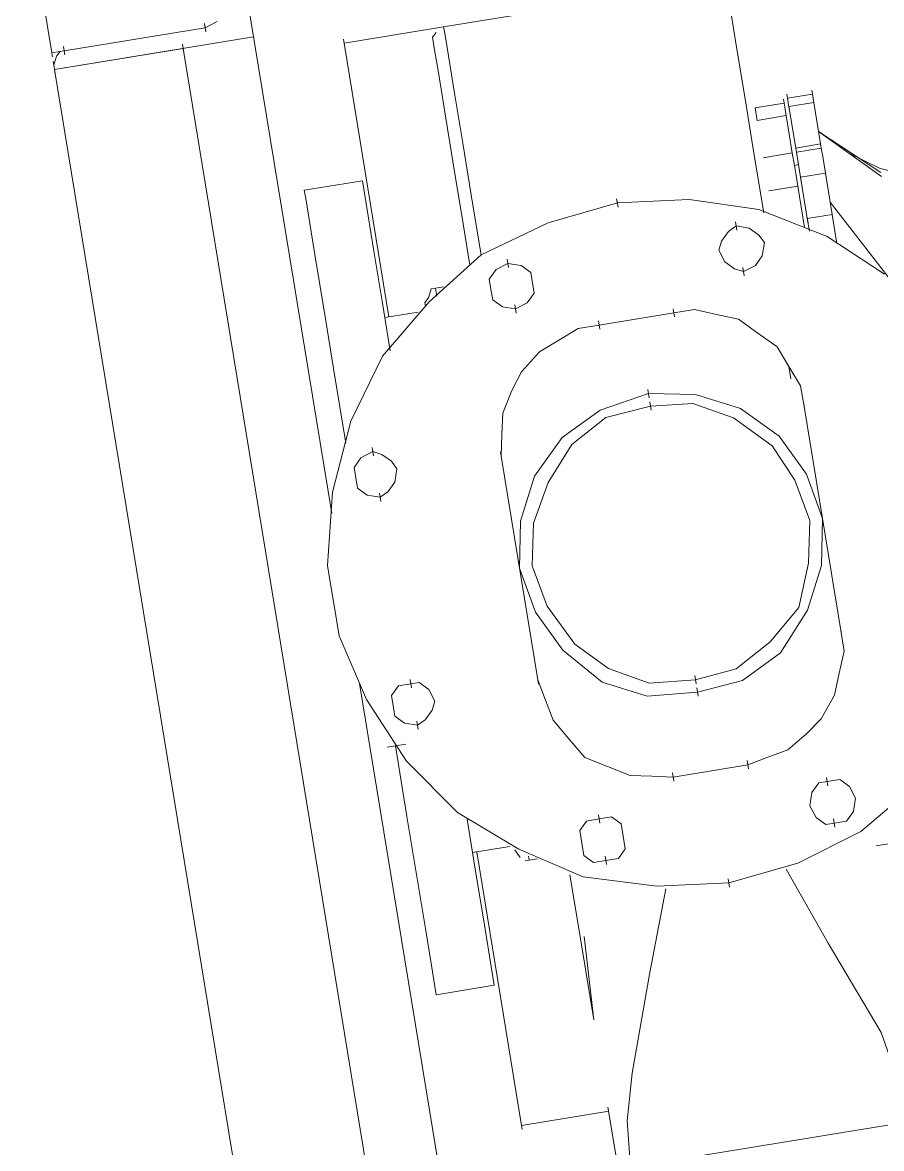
# Model space of a CAD drawing. Header units: metres. Extents: x 2 to 659295185, y -28 to 1124222152.
# Drawn here: x 655610.757 to 655611.185, y 1126534.297 to 1126534.859 of the extents above; entities that cross this region are included whole.
import ezdxf

# ---------------------------------------------------------------- set-up
doc = ezdxf.new("R2010")
doc.units = ezdxf.units.M
doc.header["$MEASUREMENT"] = 0
doc.layers.add('CCSM_C1_CUERPO CK$0$A-EQUIPOS', color=9, linetype='CONTINUOUS')

msp = doc.modelspace()

# ---------------------------------------------------------------- linework, layer by layer
at = {"layer": 'CCSM_C1_CUERPO CK$0$A-EQUIPOS', "lineweight": 5}
for p, q in [((655610.75671, 1126534.93288), (655610.7713, 1126534.84385)), ((655610.7713, 1126534.84385), (655610.75671, 1126534.93288)), ((655610.86662, 1126534.88498), (655610.91108, 1126534.61373)), ((655610.86662, 1126534.88498), (655610.91108, 1126534.61373)), ((655610.96692, 1126534.85677), (655611.10773, 1126534.87985)), ((655611.11316, 1126534.84672), (655611.1101, 1126534.86536)), ((655610.84791, 1126534.8564), (655610.77751, 1126534.84486)), ((655610.84791, 1126534.8564), (655610.77751, 1126534.84486)), ((655610.84757, 1126534.85847), (655610.84825, 1126534.85433)), ((655610.84757, 1126534.85847), (655610.84791, 1126534.8564)), ((655610.85379, 1126534.85949), (655610.84791, 1126534.8564)), ((655610.85379, 1126534.85949), (655610.84791, 1126534.8564)), ((655610.91723, 1126534.84863), (655610.96485, 1126534.85643)), ((655610.91723, 1126534.84863), (655610.96485, 1126534.85643)), ((655610.96312, 1126534.85402), (655610.96139, 1126534.85161)), ((655610.96692, 1126534.85677), (655610.96485, 1126534.85643)), ((655610.9676, 1126534.85263), (655610.96692, 1126534.85677)), ((655610.77266, 1126534.83556), (655610.87205, 1126534.85185)), ((655610.77266, 1126534.83556), (655610.87205, 1126534.85185)), ((655610.91689, 1126534.8507), (655610.91757, 1126534.84656)), ((655610.93963, 1126534.71197), (655610.91723, 1126534.84863)), ((655610.93963, 1126534.71197), (655610.91723, 1126534.84863)), ((655610.96139, 1126534.85161), (655610.96241, 1126534.8454)), ((655610.96139, 1126534.85161), (655610.96241, 1126534.8454)), ((655610.9693, 1126534.84228), (655610.9676, 1126534.85263)), ((655610.77096, 1126534.84592), (655610.77164, 1126534.84178)), ((655610.7713, 1126534.84385), (655610.77544, 1126534.84452)), ((655610.77544, 1126534.84452), (655610.7713, 1126534.84385)), ((655610.7713, 1126534.84385), (655610.77164, 1126534.84178)), ((655610.77266, 1126534.83556), (655610.83685, 1126534.84608)), ((655610.83685, 1126534.84608), (655610.77266, 1126534.83556)), ((655610.77544, 1126534.84452), (655610.77371, 1126534.84211)), ((655610.77371, 1126534.84211), (655610.77544, 1126534.84452)), ((655610.77544, 1126534.84452), (655610.77371, 1126534.84211)), ((655610.77371, 1126534.84211), (655610.77544, 1126534.84452)), ((655610.77544, 1126534.84452), (655610.77371, 1126534.84211)), ((655610.77371, 1126534.84211), (655610.77544, 1126534.84452)), ((655610.77751, 1126534.84486), (655610.77544, 1126534.84452)), ((655610.77544, 1126534.84452), (655610.77751, 1126534.84486)), ((655610.77717, 1126534.84693), (655610.77785, 1126534.84279)), ((655610.83651, 1126534.84816), (655610.83719, 1126534.84401)), ((655610.83685, 1126534.84608), (655610.92849, 1126534.28701)), ((655610.83685, 1126534.84608), (655610.92849, 1126534.28701)), ((655610.96241, 1126534.8454), (655610.96411, 1126534.83505)), ((655610.96241, 1126534.8454), (655610.96411, 1126534.83505)), ((655611.11723, 1126534.82188), (655611.11316, 1126534.84672)), ((655610.77232, 1126534.83763), (655610.77198, 1126534.8397)), ((655610.77198, 1126534.8397), (655610.77266, 1126534.83556)), ((655610.77371, 1126534.84211), (655610.77232, 1126534.83763)), ((655610.77232, 1126534.83763), (655610.77371, 1126534.84211)), ((655610.77371, 1126534.84211), (655610.77232, 1126534.83763)), ((655610.77232, 1126534.83763), (655610.77371, 1126534.84211)), ((655610.77371, 1126534.84211), (655610.77232, 1126534.83763)), ((655610.77232, 1126534.83763), (655610.77371, 1126534.84211)), ((655610.77232, 1126534.83763), (655610.77266, 1126534.83556)), ((655610.77232, 1126534.83763), (655610.77266, 1126534.83556)), ((655610.77232, 1126534.83763), (655610.773, 1126534.83349)), ((655610.77232, 1126534.83763), (655610.773, 1126534.83349)), ((655610.97235, 1126534.82364), (655610.9693, 1126534.84228)), ((655610.77266, 1126534.83556), (655610.8643, 1126534.27649)), ((655610.8643, 1126534.27649), (655610.77266, 1126534.83556)), ((655610.96411, 1126534.83505), (655610.96716, 1126534.81641)), ((655610.96411, 1126534.83505), (655610.96716, 1126534.81641)), ((655610.97643, 1126534.7988), (655610.97235, 1126534.82364)), ((655611.12232, 1126534.79082), (655611.11723, 1126534.82188)), ((655611.13655, 1126534.82079), (655611.13688, 1126534.81872)), ((655611.13655, 1126534.82079), (655611.13688, 1126534.81872)), ((655611.13828, 1126534.8232), (655611.13862, 1126534.82113)), ((655611.13862, 1126534.82113), (655611.13828, 1126534.8232)), ((655611.13828, 1126534.8232), (655611.13862, 1126534.82113)), ((655611.13862, 1126534.82113), (655611.13828, 1126534.8232)), ((655611.13862, 1126534.82113), (655611.15104, 1126534.82316)), ((655611.13862, 1126534.82113), (655611.13896, 1126534.81906)), ((655611.13896, 1126534.81906), (655611.13862, 1126534.82113)), ((655611.1507, 1126534.82524), (655611.15104, 1126534.82316)), ((655611.1507, 1126534.82524), (655611.15104, 1126534.82316)), ((655611.1507, 1126534.82524), (655611.15104, 1126534.82316)), ((655611.1507, 1126534.82524), (655611.15104, 1126534.82316)), ((655611.15138, 1126534.82109), (655611.15104, 1126534.82316)), ((655611.15104, 1126534.82316), (655611.15138, 1126534.82109)), ((655611.15172, 1126534.81902), (655611.15138, 1126534.82109)), ((655611.15138, 1126534.82109), (655611.15172, 1126534.81902)), ((655611.15138, 1126534.82109), (655611.15206, 1126534.81695)), ((655610.96716, 1126534.81641), (655610.97157, 1126534.7895)), ((655610.96716, 1126534.81641), (655610.97157, 1126534.7895)), ((655611.13688, 1126534.81872), (655611.12239, 1126534.81634)), ((655611.12239, 1126534.81634), (655611.12273, 1126534.81427)), ((655611.12273, 1126534.81427), (655611.12239, 1126534.81634)), ((655611.13722, 1126534.81665), (655611.13688, 1126534.81872)), ((655611.13722, 1126534.81665), (655611.13688, 1126534.81872)), ((655611.13722, 1126534.81665), (655611.13756, 1126534.81458)), ((655611.13756, 1126534.81458), (655611.13722, 1126534.81665)), ((655611.13896, 1126534.81906), (655611.13929, 1126534.81699)), ((655611.13896, 1126534.81906), (655611.13929, 1126534.81699)), ((655611.13896, 1126534.81906), (655611.13963, 1126534.81492)), ((655611.13929, 1126534.81699), (655611.15172, 1126534.81902)), ((655611.13929, 1126534.81699), (655611.14269, 1126534.79628)), ((655611.14269, 1126534.79628), (655611.13929, 1126534.81699)), ((655611.15172, 1126534.81902), (655611.15511, 1126534.79832)), ((655611.15172, 1126534.81902), (655611.15511, 1126534.79832)), ((655611.12273, 1126534.81427), (655611.12307, 1126534.8122)), ((655611.12307, 1126534.8122), (655611.12273, 1126534.81427)), ((655611.12307, 1126534.8122), (655611.12341, 1126534.81013)), ((655611.12341, 1126534.81013), (655611.12307, 1126534.8122)), ((655611.1379, 1126534.81251), (655611.12341, 1126534.81013)), ((655611.13756, 1126534.81458), (655611.1379, 1126534.81251)), ((655611.1379, 1126534.81251), (655611.13756, 1126534.81458)), ((655611.13756, 1126534.81458), (655611.13824, 1126534.81044)), ((655611.14096, 1126534.79387), (655611.1379, 1126534.81251)), ((655611.14096, 1126534.79387), (655611.1379, 1126534.81251)), ((655611.18542, 1126534.78202), (655611.15409, 1126534.80453)), ((655611.18509, 1126534.78409), (655611.15409, 1126534.80453)), ((655611.15409, 1126534.80453), (655611.18509, 1126534.78409)), ((655610.98152, 1126534.76774), (655610.97643, 1126534.7988)), ((655611.14235, 1126534.79835), (655611.14269, 1126534.79628)), ((655611.15511, 1126534.79832), (655611.14269, 1126534.79628)), ((655611.15477, 1126534.80039), (655611.15511, 1126534.79832)), ((655611.15545, 1126534.79625), (655611.15511, 1126534.79832)), ((655611.15511, 1126534.79832), (655611.15545, 1126534.79625)), ((655611.14096, 1126534.79387), (655611.12646, 1126534.79149)), ((655611.14062, 1126534.79594), (655611.1413, 1126534.7918)), ((655611.14198, 1126534.78766), (655611.14096, 1126534.79387)), ((655611.14198, 1126534.78766), (655611.14096, 1126534.79387)), ((655611.14269, 1126534.79628), (655611.14303, 1126534.79421)), ((655611.14269, 1126534.79628), (655611.14303, 1126534.79421)), ((655611.14269, 1126534.79628), (655611.14303, 1126534.79421)), ((655611.14303, 1126534.79421), (655611.15545, 1126534.79625)), ((655611.14303, 1126534.79421), (655611.14371, 1126534.79007)), ((655611.14371, 1126534.79007), (655611.14303, 1126534.79421)), ((655611.15545, 1126534.79625), (655611.15613, 1126534.79211)), ((655611.15545, 1126534.79625), (655611.15613, 1126534.79211)), ((655611.18475, 1126534.78616), (655611.16855, 1126534.79414)), ((655610.97157, 1126534.7895), (655610.97666, 1126534.75844)), ((655610.97157, 1126534.7895), (655610.97666, 1126534.75844)), ((655611.12673, 1126534.7639), (655611.12232, 1126534.79082)), ((655611.14405, 1126534.788), (655611.14198, 1126534.78766)), ((655611.14198, 1126534.78766), (655611.14405, 1126534.788)), ((655611.14198, 1126534.78766), (655611.14265, 1126534.78352)), ((655611.14265, 1126534.78352), (655611.14198, 1126534.78766)), ((655611.14371, 1126534.79007), (655611.14439, 1126534.78593)), ((655611.14439, 1126534.78593), (655611.14371, 1126534.79007)), ((655611.15681, 1126534.78796), (655611.15613, 1126534.79211)), ((655611.15613, 1126534.79211), (655611.15681, 1126534.78796)), ((655611.15681, 1126534.78796), (655611.15749, 1126534.78382)), ((655611.15749, 1126534.78382), (655611.15681, 1126534.78796)), ((655611.14265, 1126534.78352), (655611.14367, 1126534.77731)), ((655611.14367, 1126534.77731), (655611.14265, 1126534.78352)), ((655611.14439, 1126534.78593), (655611.14506, 1126534.78179)), ((655611.14506, 1126534.78179), (655611.14439, 1126534.78593)), ((655611.14473, 1126534.78386), (655611.1454, 1126534.77972)), ((655611.15749, 1126534.78382), (655611.14506, 1126534.78179)), ((655611.14506, 1126534.78179), (655611.14846, 1126534.76108)), ((655611.14506, 1126534.78179), (655611.14846, 1126534.76108)), ((655611.15715, 1126534.78589), (655611.15783, 1126534.78175)), ((655611.15749, 1126534.78382), (655611.16088, 1126534.76312)), ((655611.16088, 1126534.76312), (655611.15749, 1126534.78382)), ((655611.20026, 1126534.78233), (655611.18475, 1126534.78616)), ((655611.18475, 1126534.78616), (655611.20026, 1126534.78233)), ((655610.89737, 1126534.77521), (655610.92636, 1126534.77996)), ((655610.92704, 1126534.77582), (655610.92636, 1126534.77996)), ((655610.92704, 1126534.77582), (655610.92636, 1126534.77996)), ((655610.92907, 1126534.76339), (655610.92704, 1126534.77582)), ((655610.92907, 1126534.76339), (655610.92704, 1126534.77582)), ((655611.14367, 1126534.77731), (655611.12918, 1126534.77493)), ((655611.14333, 1126534.77938), (655611.14401, 1126534.77523)), ((655611.14707, 1126534.7566), (655611.14367, 1126534.77731)), ((655611.14707, 1126534.7566), (655611.14367, 1126534.77731)), ((655610.89737, 1126534.77521), (655610.89805, 1126534.77107)), ((655610.89805, 1126534.77107), (655610.89737, 1126534.77521)), ((655610.89805, 1126534.77107), (655610.90008, 1126534.75864)), ((655610.89805, 1126534.77107), (655610.90008, 1126534.75864)), ((655611.05328, 1126534.77099), (655611.05396, 1126534.76685)), ((655611.05328, 1126534.77099), (655611.05362, 1126534.76892)), ((655611.0895, 1126534.77055), (655611.05362, 1126534.76892)), ((655611.0895, 1126534.77055), (655611.05362, 1126534.76892)), ((655611.12432, 1126534.76563), (655611.0895, 1126534.77055)), ((655611.12432, 1126534.76563), (655611.0895, 1126534.77055)), ((655610.98559, 1126534.74289), (655610.98152, 1126534.76774)), ((655611.05362, 1126534.76892), (655611.0191, 1126534.75901)), ((655611.05362, 1126534.76892), (655611.0191, 1126534.75901)), ((655611.15844, 1126534.75208), (655611.12432, 1126534.76563)), ((655611.15844, 1126534.75208), (655611.12432, 1126534.76563)), ((655611.19493, 1126534.72404), (655611.15986, 1126534.76933)), ((655611.16054, 1126534.76519), (655611.16122, 1126534.76105)), ((655610.90008, 1126534.75864), (655610.90314, 1126534.74001)), ((655610.90008, 1126534.75864), (655610.90314, 1126534.74001)), ((655610.93213, 1126534.74476), (655610.92907, 1126534.76339)), ((655610.93213, 1126534.74476), (655610.92907, 1126534.76339)), ((655610.97666, 1126534.75844), (655610.98006, 1126534.73773)), ((655610.97666, 1126534.75844), (655610.98006, 1126534.73773)), ((655611.0191, 1126534.75901), (655610.98559, 1126534.74289)), ((655611.0191, 1126534.75901), (655610.98559, 1126534.74289)), ((655611.11258, 1126534.75945), (655611.11326, 1126534.75531)), ((655611.14673, 1126534.75867), (655611.14707, 1126534.7566)), ((655611.14812, 1126534.76315), (655611.1488, 1126534.75901)), ((655611.16088, 1126534.76312), (655611.14846, 1126534.76108)), ((655611.14846, 1126534.76108), (655611.14948, 1126534.75487)), ((655611.14846, 1126534.76108), (655611.14948, 1126534.75487)), ((655611.16224, 1126534.75483), (655611.16088, 1126534.76312)), ((655611.10912, 1126534.75463), (655611.10565, 1126534.74981)), ((655611.10912, 1126534.75463), (655611.10565, 1126534.74981)), ((655611.11292, 1126534.75738), (655611.10912, 1126534.75463)), ((655611.10912, 1126534.75463), (655611.11292, 1126534.75738)), ((655611.11292, 1126534.75738), (655611.11947, 1126534.75633)), ((655611.11947, 1126534.75633), (655611.11292, 1126534.75738)), ((655611.11292, 1126534.75738), (655611.11326, 1126534.75531)), ((655611.11947, 1126534.75633), (655611.12429, 1126534.75287)), ((655611.12429, 1126534.75287), (655611.11947, 1126534.75633)), ((655611.12704, 1126534.74906), (655611.12429, 1126534.75287)), ((655611.12429, 1126534.75287), (655611.12704, 1126534.74906)), ((655611.16326, 1126534.74862), (655611.16224, 1126534.75483)), ((655611.10565, 1126534.74981), (655611.10426, 1126534.74533)), ((655611.10565, 1126534.74981), (655611.10426, 1126534.74533)), ((655611.12599, 1126534.74251), (655611.12704, 1126534.74906)), ((655611.12704, 1126534.74906), (655611.12599, 1126534.74251)), ((655611.18702, 1126534.73338), (655611.15844, 1126534.75208)), ((655611.18702, 1126534.73338), (655611.15844, 1126534.75208)), ((655610.9362, 1126534.71991), (655610.93213, 1126534.74476)), ((655610.9362, 1126534.71991), (655610.93213, 1126534.74476)), ((655610.98559, 1126534.74289), (655610.95966, 1126534.7195)), ((655610.98559, 1126534.74289), (655610.95966, 1126534.7195)), ((655611.10735, 1126534.73946), (655611.10426, 1126534.74533)), ((655611.10426, 1126534.74533), (655611.10735, 1126534.73946)), ((655611.12599, 1126534.74251), (655611.12252, 1126534.73769)), ((655611.12599, 1126534.74251), (655611.12252, 1126534.73769)), ((655610.90314, 1126534.74001), (655610.90721, 1126534.71516)), ((655610.90314, 1126534.74001), (655610.90721, 1126534.71516)), ((655610.99316, 1126534.73562), (655610.99903, 1126534.73871)), ((655610.99316, 1126534.73562), (655610.99903, 1126534.73871)), ((655610.99869, 1126534.74078), (655610.99937, 1126534.73664)), ((655610.99903, 1126534.73871), (655611.00558, 1126534.73766)), ((655611.00558, 1126534.73766), (655610.99903, 1126534.73871)), ((655610.99903, 1126534.73871), (655610.99937, 1126534.73664)), ((655611.00558, 1126534.73766), (655611.0104, 1126534.7342)), ((655611.0104, 1126534.7342), (655611.00558, 1126534.73766)), ((655611.10735, 1126534.73946), (655611.11217, 1126534.736)), ((655611.11217, 1126534.736), (655611.10735, 1126534.73946)), ((655611.11217, 1126534.736), (655611.11665, 1126534.7346)), ((655611.11665, 1126534.7346), (655611.11217, 1126534.736)), ((655611.11631, 1126534.73667), (655611.11699, 1126534.73253)), ((655611.11631, 1126534.73667), (655611.11665, 1126534.7346)), ((655611.12252, 1126534.73769), (655611.11665, 1126534.7346)), ((655611.12252, 1126534.73769), (655611.11665, 1126534.7346)), ((655610.9897, 1126534.7308), (655610.99316, 1126534.73562)), ((655610.9897, 1126534.7308), (655610.99316, 1126534.73562)), ((655610.9897, 1126534.7308), (655610.99038, 1126534.72666)), ((655610.99038, 1126534.72666), (655610.9897, 1126534.7308)), ((655611.0104, 1126534.7342), (655611.01108, 1126534.73006)), ((655611.0104, 1126534.7342), (655611.01108, 1126534.73006)), ((655610.96071, 1126534.72605), (655610.95932, 1126534.72157)), ((655610.95932, 1126534.72157), (655610.96071, 1126534.72605)), ((655610.96278, 1126534.72639), (655610.96071, 1126534.72605)), ((655610.96692, 1126534.72707), (655610.96278, 1126534.72639)), ((655610.96346, 1126534.72225), (655610.96278, 1126534.72639)), ((655610.99038, 1126534.72666), (655610.9914, 1126534.72045)), ((655610.9914, 1126534.72045), (655610.99038, 1126534.72666)), ((655611.01108, 1126534.73006), (655611.0121, 1126534.72385)), ((655611.01108, 1126534.73006), (655611.0121, 1126534.72385)), ((655610.94027, 1126534.69506), (655610.9362, 1126534.71991)), ((655610.94027, 1126534.69506), (655610.9362, 1126534.71991)), ((655610.95966, 1126534.7195), (655610.93647, 1126534.69231)), ((655610.95966, 1126534.7195), (655610.93647, 1126534.69231)), ((655610.95759, 1126534.71916), (655610.95932, 1126534.72157)), ((655610.95932, 1126534.72157), (655610.95759, 1126534.71916)), ((655610.95793, 1126534.71709), (655610.95759, 1126534.71916)), ((655610.95759, 1126534.71916), (655610.95793, 1126534.71709)), ((655610.9914, 1126534.72045), (655610.99622, 1126534.71699)), ((655610.99622, 1126534.71699), (655610.9914, 1126534.72045)), ((655611.0121, 1126534.72385), (655611.00864, 1126534.71903)), ((655611.0121, 1126534.72385), (655611.00864, 1126534.71903)), ((655610.90721, 1126534.71516), (655610.91196, 1126534.68617)), ((655610.90721, 1126534.71516), (655610.91196, 1126534.68617)), ((655610.95412, 1126534.71434), (655610.93756, 1126534.71163)), ((655610.93756, 1126534.71163), (655610.95412, 1126534.71434)), ((655611.00277, 1126534.71594), (655610.99622, 1126534.71699)), ((655611.00277, 1126534.71594), (655610.99622, 1126534.71699)), ((655611.00243, 1126534.71801), (655611.00311, 1126534.71387)), ((655611.00243, 1126534.71801), (655611.00277, 1126534.71594)), ((655611.00864, 1126534.71903), (655611.00277, 1126534.71594)), ((655611.00864, 1126534.71903), (655611.00277, 1126534.71594)), ((655611.08176, 1126534.714), (655611.04448, 1126534.70789)), ((655611.08176, 1126534.714), (655611.04448, 1126534.70789)), ((655611.08142, 1126534.71607), (655611.0821, 1126534.71193)), ((655611.09211, 1126534.7157), (655611.08176, 1126534.714)), ((655611.09211, 1126534.7157), (655611.08176, 1126534.714)), ((655611.09211, 1126534.7157), (655611.10314, 1126534.71325)), ((655611.10314, 1126534.71325), (655611.09211, 1126534.7157)), ((655611.04448, 1126534.70789), (655611.03413, 1126534.70619)), ((655611.04448, 1126534.70789), (655611.03413, 1126534.70619)), ((655611.04415, 1126534.70996), (655611.04482, 1126534.70582)), ((655611.10314, 1126534.71325), (655611.11417, 1126534.71081)), ((655611.11417, 1126534.71081), (655611.10314, 1126534.71325)), ((655611.11417, 1126534.71081), (655611.12381, 1126534.70388)), ((655611.12381, 1126534.70388), (655611.11417, 1126534.71081)), ((655611.03413, 1126534.70619), (655611.02446, 1126534.70036)), ((655611.03413, 1126534.70619), (655611.02446, 1126534.70036)), ((655611.12381, 1126534.70388), (655611.13345, 1126534.69696)), ((655611.13345, 1126534.69696), (655611.12381, 1126534.70388)), ((655611.02446, 1126534.70036), (655611.01478, 1126534.69452)), ((655611.02446, 1126534.70036), (655611.01478, 1126534.69452)), ((655611.13345, 1126534.69696), (655611.13929, 1126534.68728)), ((655610.93647, 1126534.69231), (655610.92052, 1126534.65993)), ((655610.93647, 1126534.69231), (655610.92052, 1126534.65993)), ((655611.01478, 1126534.69452), (655611.00579, 1126534.68454)), ((655611.01478, 1126534.69452), (655611.00579, 1126534.68454)), ((655610.91196, 1126534.68617), (655610.91773, 1126534.65097)), ((655610.91773, 1126534.65097), (655610.91196, 1126534.68617)), ((655611.13929, 1126534.68728), (655611.14513, 1126534.67761)), ((655611.13929, 1126534.68728), (655611.14031, 1126534.68107)), ((655611.00579, 1126534.68454), (655611.00093, 1126534.67524)), ((655611.00579, 1126534.68454), (655611.00093, 1126534.67524)), ((655611.00093, 1126534.67524), (655610.99642, 1126534.66387)), ((655611.06889, 1126534.67574), (655611.06957, 1126534.6716)), ((655611.14513, 1126534.67761), (655611.14683, 1126534.66726)), ((655611.14513, 1126534.67761), (655611.14683, 1126534.66726)), ((655611.14683, 1126534.66726), (655611.14513, 1126534.67761)), ((655611.14513, 1126534.67761), (655611.14683, 1126534.66726)), ((655611.04506, 1126534.66546), (655611.06923, 1126534.67367)), ((655611.06923, 1126534.67367), (655611.04506, 1126534.66546)), ((655611.06923, 1126534.67367), (655611.09269, 1126534.67327)), ((655611.06923, 1126534.67367), (655611.09269, 1126534.67327)), ((655611.06991, 1126534.66953), (655611.07059, 1126534.66539)), ((655611.07025, 1126534.66746), (655611.09129, 1126534.66879)), ((655611.07025, 1126534.66746), (655611.09129, 1126534.66879)), ((655611.09129, 1126534.66879), (655611.11163, 1126534.66149)), ((655611.09129, 1126534.66879), (655611.11163, 1126534.66149)), ((655611.09269, 1126534.67327), (655611.11509, 1126534.66631)), ((655611.11509, 1126534.66631), (655611.09269, 1126534.67327)), ((655611.14649, 1126534.66933), (655611.14717, 1126534.66519)), ((655611.14717, 1126534.66519), (655611.14649, 1126534.66933)), ((655610.99642, 1126534.66387), (655610.99604, 1126534.65317)), ((655610.99604, 1126534.65317), (655610.99642, 1126534.66387)), ((655610.99642, 1126534.66387), (655610.99604, 1126534.65317)), ((655611.02605, 1126534.65171), (655611.04506, 1126534.66546)), ((655611.04506, 1126534.66546), (655611.02605, 1126534.65171)), ((655611.04781, 1126534.66166), (655611.07025, 1126534.66746)), ((655611.04781, 1126534.66166), (655611.07025, 1126534.66746)), ((655611.07025, 1126534.66746), (655611.07059, 1126534.66539)), ((655611.11509, 1126534.66631), (655611.13437, 1126534.65246)), ((655611.13437, 1126534.65246), (655611.11509, 1126534.66631)), ((655611.16515, 1126534.55544), (655611.14683, 1126534.66726)), ((655611.16515, 1126534.55544), (655611.14683, 1126534.66726)), ((655610.92052, 1126534.65993), (655610.91145, 1126534.62442)), ((655610.92052, 1126534.65993), (655610.91145, 1126534.62442)), ((655611.03087, 1126534.64825), (655611.04781, 1126534.66166)), ((655611.04781, 1126534.66166), (655611.03087, 1126534.64825)), ((655611.11163, 1126534.66149), (655611.13091, 1126534.64764)), ((655611.13091, 1126534.64764), (655611.11163, 1126534.66149)), ((655610.99604, 1126534.65317), (655610.99567, 1126534.64248)), ((655610.99604, 1126534.65317), (655610.99567, 1126534.64248)), ((655610.99567, 1126534.64248), (655610.99604, 1126534.65317)), ((655611.02605, 1126534.65171), (655611.0122, 1126534.63243)), ((655611.02605, 1126534.65171), (655611.0122, 1126534.63243)), ((655611.13437, 1126534.65246), (655611.14812, 1126534.63345)), ((655611.14812, 1126534.63345), (655611.13437, 1126534.65246)), ((655610.91773, 1126534.65097), (655610.91807, 1126534.6489)), ((655610.91807, 1126534.6489), (655610.91773, 1126534.65097)), ((655610.93118, 1126534.64679), (655610.93185, 1126534.64265)), ((655611.01909, 1126534.62931), (655611.03087, 1126534.64825)), ((655611.03087, 1126534.64825), (655611.01909, 1126534.62931)), ((655611.13091, 1126534.64764), (655611.14224, 1126534.63036)), ((655611.14224, 1126534.63036), (655611.13091, 1126534.64764)), ((655610.92564, 1126534.64163), (655610.92218, 1126534.63681)), ((655610.92218, 1126534.63681), (655610.92564, 1126534.64163)), ((655610.93151, 1126534.64472), (655610.92564, 1126534.64163)), ((655610.92564, 1126534.64163), (655610.93151, 1126534.64472)), ((655610.936, 1126534.64333), (655610.93151, 1126534.64472)), ((655610.936, 1126534.64333), (655610.93151, 1126534.64472)), ((655610.93151, 1126534.64472), (655610.93185, 1126534.64265)), ((655610.936, 1126534.64333), (655610.94082, 1126534.63987)), ((655610.94082, 1126534.63987), (655610.936, 1126534.64333)), ((655610.99533, 1126534.64455), (655610.99601, 1126534.64041)), ((655610.99533, 1126534.64455), (655610.99601, 1126534.64041)), ((655610.99567, 1126534.64248), (655611.014, 1126534.53067)), ((655610.99567, 1126534.64248), (655611.014, 1126534.53067)), ((655610.92218, 1126534.63681), (655610.92286, 1126534.63267)), ((655610.92286, 1126534.63267), (655610.92218, 1126534.63681)), ((655610.94357, 1126534.63607), (655610.94082, 1126534.63987)), ((655610.94082, 1126534.63987), (655610.94357, 1126534.63607)), ((655610.94251, 1126534.62951), (655610.94357, 1126534.63607)), ((655610.94357, 1126534.63607), (655610.94251, 1126534.62951)), ((655610.92286, 1126534.63267), (655610.92388, 1126534.62646)), ((655610.92388, 1126534.62646), (655610.92286, 1126534.63267)), ((655610.94251, 1126534.62951), (655610.93905, 1126534.62469)), ((655610.94251, 1126534.62951), (655610.93905, 1126534.62469)), ((655611.0122, 1126534.63243), (655611.00524, 1126534.61003)), ((655611.0122, 1126534.63243), (655611.00524, 1126534.61003)), ((655611.01909, 1126534.62931), (655611.01179, 1126534.60898)), ((655611.01909, 1126534.62931), (655611.01179, 1126534.60898)), ((655611.14978, 1126534.61033), (655611.14224, 1126534.63036)), ((655611.14224, 1126534.63036), (655611.14978, 1126534.61033)), ((655611.15599, 1126534.61135), (655611.14812, 1126534.63345)), ((655611.15599, 1126534.61135), (655611.14812, 1126534.63345)), ((655610.91145, 1126534.62442), (655610.90894, 1126534.58787)), ((655610.91145, 1126534.62442), (655610.90894, 1126534.58787)), ((655610.92388, 1126534.62646), (655610.9287, 1126534.623)), ((655610.9287, 1126534.623), (655610.92388, 1126534.62646)), ((655610.93491, 1126534.62402), (655610.93559, 1126534.61987)), ((655610.93491, 1126534.62402), (655610.93525, 1126534.62195)), ((655610.93905, 1126534.62469), (655610.93525, 1126534.62195)), ((655610.93905, 1126534.62469), (655610.93525, 1126534.62195)), ((655610.93525, 1126534.62195), (655610.9287, 1126534.623)), ((655610.93525, 1126534.62195), (655610.9287, 1126534.623)), ((655611.00524, 1126534.61003), (655611.00483, 1126534.58657)), ((655611.00483, 1126534.58657), (655611.00524, 1126534.61003)), ((655611.01179, 1126534.60898), (655611.01105, 1126534.58759)), ((655611.01179, 1126534.60898), (655611.01105, 1126534.58759)), ((655611.14903, 1126534.58895), (655611.14978, 1126534.61033)), ((655611.14978, 1126534.61033), (655611.14903, 1126534.58895)), ((655611.15558, 1126534.58789), (655611.15599, 1126534.61135)), ((655611.15558, 1126534.58789), (655611.15599, 1126534.61135)), ((655610.90894, 1126534.58787), (655610.91471, 1126534.55266)), ((655610.91471, 1126534.55266), (655610.90894, 1126534.58787)), ((655611.00483, 1126534.58657), (655611.01271, 1126534.56447)), ((655611.01271, 1126534.56447), (655611.00483, 1126534.58657)), ((655611.01105, 1126534.58759), (655611.01858, 1126534.56756)), ((655611.01105, 1126534.58759), (655611.01858, 1126534.56756)), ((655611.14903, 1126534.58895), (655611.14414, 1126534.56688)), ((655611.14903, 1126534.58895), (655611.14414, 1126534.56688)), ((655611.15558, 1126534.58789), (655611.14862, 1126534.56549)), ((655611.15558, 1126534.58789), (655611.14862, 1126534.56549)), ((655611.01858, 1126534.56756), (655611.03233, 1126534.54855)), ((655611.03233, 1126534.54855), (655611.01858, 1126534.56756)), ((655611.02646, 1126534.54547), (655611.01271, 1126534.56447)), ((655611.02646, 1126534.54547), (655611.01271, 1126534.56447)), ((655611.14414, 1126534.56688), (655611.12995, 1126534.54967)), ((655611.14414, 1126534.56688), (655611.12995, 1126534.54967)), ((655611.14862, 1126534.56549), (655611.13511, 1126534.54414)), ((655611.14862, 1126534.56549), (655611.13511, 1126534.54414)), ((655611.16482, 1126534.55751), (655611.16549, 1126534.55337)), ((655610.91471, 1126534.55266), (655610.92842, 1126534.52089)), ((655610.92842, 1126534.52089), (655610.91471, 1126534.55266)), ((655611.16515, 1126534.55544), (655611.16685, 1126534.54509)), ((655611.16515, 1126534.55544), (655611.16685, 1126534.54509)), ((655611.04608, 1126534.52954), (655611.02646, 1126534.54547)), ((655611.04608, 1126534.52954), (655611.02646, 1126534.54547)), ((655611.03233, 1126534.54855), (655611.0492, 1126534.53644)), ((655611.0492, 1126534.53644), (655611.03233, 1126534.54855)), ((655611.12995, 1126534.54967), (655611.11301, 1126534.53626)), ((655611.12995, 1126534.54967), (655611.11301, 1126534.53626)), ((655611.16685, 1126534.54509), (655611.16441, 1126534.53406)), ((655611.16685, 1126534.54509), (655611.16441, 1126534.53406)), ((655611.13511, 1126534.54414), (655611.1161, 1126534.53039)), ((655611.13511, 1126534.54414), (655611.1161, 1126534.53039)), ((655611.06953, 1126534.52914), (655611.0492, 1126534.53644)), ((655611.06953, 1126534.52914), (655611.0492, 1126534.53644)), ((655611.11301, 1126534.53626), (655611.09265, 1126534.5308)), ((655611.11301, 1126534.53626), (655611.09265, 1126534.5308)), ((655611.16441, 1126534.53406), (655611.16196, 1126534.52302)), ((655611.16441, 1126534.53406), (655611.16196, 1126534.52302)), ((655610.92499, 1126534.52883), (655610.96912, 1126534.25965)), ((655610.92499, 1126534.52883), (655610.96912, 1126534.25965)), ((655610.94431, 1126534.52775), (655610.95052, 1126534.52877)), ((655610.94431, 1126534.52775), (655610.95052, 1126534.52877)), ((655610.95018, 1126534.53084), (655610.95086, 1126534.5267)), ((655610.95052, 1126534.52877), (655610.95466, 1126534.52945)), ((655610.95466, 1126534.52945), (655610.95052, 1126534.52877)), ((655610.95052, 1126534.52877), (655610.95086, 1126534.5267)), ((655610.95466, 1126534.52945), (655610.95948, 1126534.52598)), ((655610.95948, 1126534.52598), (655610.95466, 1126534.52945)), ((655611.01366, 1126534.53274), (655611.01434, 1126534.5286)), ((655611.014, 1126534.53067), (655611.01777, 1126534.52065)), ((655611.01777, 1126534.52065), (655611.014, 1126534.53067)), ((655611.06848, 1126534.52259), (655611.04608, 1126534.52954)), ((655611.06848, 1126534.52259), (655611.04608, 1126534.52954)), ((655611.09265, 1126534.5308), (655611.06953, 1126534.52914)), ((655611.09265, 1126534.5308), (655611.06953, 1126534.52914)), ((655611.09231, 1126534.53287), (655611.09265, 1126534.5308)), ((655611.09231, 1126534.53287), (655611.09299, 1126534.52873)), ((655611.1161, 1126534.53039), (655611.09367, 1126534.52459)), ((655611.1161, 1126534.53039), (655611.09367, 1126534.52459)), ((655610.94431, 1126534.52775), (655610.94085, 1126534.52293)), ((655610.94085, 1126534.52293), (655610.94431, 1126534.52775)), ((655610.94085, 1126534.52293), (655610.94187, 1126534.51672)), ((655610.94187, 1126534.51672), (655610.94085, 1126534.52293)), ((655610.96257, 1126534.52011), (655610.95948, 1126534.52598)), ((655610.95948, 1126534.52598), (655610.96257, 1126534.52011)), ((655611.09367, 1126534.52459), (655611.06848, 1126534.52259)), ((655611.09367, 1126534.52459), (655611.06848, 1126534.52259)), ((655611.09333, 1126534.52666), (655611.09401, 1126534.52252)), ((655611.16196, 1126534.52302), (655611.15538, 1126534.51131)), ((655611.16196, 1126534.52302), (655611.15538, 1126534.51131)), ((655610.92842, 1126534.52089), (655610.94835, 1126534.49014)), ((655610.94835, 1126534.49014), (655610.92842, 1126534.52089)), ((655610.94187, 1126534.51672), (655610.94254, 1126534.51258)), ((655610.94254, 1126534.51258), (655610.94187, 1126534.51672)), ((655610.96118, 1126534.51563), (655610.96257, 1126534.52011)), ((655610.96257, 1126534.52011), (655610.96118, 1126534.51563)), ((655611.01777, 1126534.52065), (655611.02153, 1126534.51064)), ((655611.02153, 1126534.51064), (655611.01777, 1126534.52065)), ((655610.94736, 1126534.50911), (655610.94254, 1126534.51258)), ((655610.94736, 1126534.50911), (655610.94254, 1126534.51258)), ((655610.96118, 1126534.51563), (655610.95772, 1126534.51081)), ((655610.96118, 1126534.51563), (655610.95772, 1126534.51081)), ((655611.15538, 1126534.51131), (655611.14811, 1126534.50374)), ((655611.15538, 1126534.51131), (655611.14811, 1126534.50374)), ((655610.95392, 1126534.50806), (655610.94736, 1126534.50911)), ((655610.95392, 1126534.50806), (655610.94736, 1126534.50911)), ((655610.95358, 1126534.51013), (655610.95425, 1126534.50599)), ((655610.95358, 1126534.51013), (655610.95392, 1126534.50806)), ((655610.95772, 1126534.51081), (655610.95392, 1126534.50806)), ((655610.95772, 1126534.51081), (655610.95392, 1126534.50806)), ((655611.02153, 1126534.51064), (655611.02944, 1126534.5013)), ((655611.02944, 1126534.5013), (655611.02153, 1126534.51064)), ((655611.02944, 1126534.5013), (655611.03735, 1126534.49197)), ((655611.03735, 1126534.49197), (655611.02944, 1126534.5013)), ((655611.14811, 1126534.50374), (655611.13878, 1126534.49584)), ((655611.14811, 1126534.50374), (655611.13878, 1126534.49584)), ((655610.93871, 1126534.49706), (655610.94803, 1126534.49859)), ((655610.94285, 1126534.49774), (655610.94862, 1126534.46254)), ((655610.94285, 1126534.49774), (655610.94862, 1126534.46254)), ((655611.13878, 1126534.49584), (655611.12876, 1126534.49207)), ((655611.13878, 1126534.49584), (655611.12876, 1126534.49207)), ((655610.94835, 1126534.49014), (655610.97381, 1126534.46454)), ((655610.97381, 1126534.46454), (655610.94835, 1126534.49014)), ((655611.03735, 1126534.49197), (655611.04872, 1126534.48745)), ((655611.04872, 1126534.48745), (655611.03735, 1126534.49197)), ((655611.11841, 1126534.49037), (655611.11909, 1126534.48623)), ((655611.12876, 1126534.49207), (655611.11875, 1126534.4883)), ((655611.11875, 1126534.4883), (655611.12876, 1126534.49207)), ((655611.04872, 1126534.48745), (655611.06009, 1126534.48294)), ((655611.06009, 1126534.48294), (655611.04872, 1126534.48745)), ((655611.06009, 1126534.48294), (655611.07079, 1126534.48256)), ((655611.07079, 1126534.48256), (655611.06009, 1126534.48294)), ((655611.08114, 1126534.48426), (655611.08182, 1126534.48012)), ((655611.08148, 1126534.48219), (655611.11875, 1126534.4883)), ((655611.08148, 1126534.48219), (655611.11875, 1126534.4883)), ((655611.07079, 1126534.48256), (655611.08148, 1126534.48219)), ((655611.08148, 1126534.48219), (655611.07079, 1126534.48256)), ((655611.15426, 1126534.47924), (655611.15079, 1126534.47442)), ((655611.15426, 1126534.47924), (655611.15079, 1126534.47442)), ((655611.1584, 1126534.47992), (655611.15426, 1126534.47924)), ((655611.15426, 1126534.47924), (655611.1584, 1126534.47992)), ((655611.15806, 1126534.48199), (655611.15874, 1126534.47784)), ((655611.1584, 1126534.47992), (655611.16461, 1126534.48093)), ((655611.16461, 1126534.48093), (655611.1584, 1126534.47992)), ((655611.1584, 1126534.47992), (655611.15874, 1126534.47784)), ((655611.16461, 1126534.48093), (655611.16943, 1126534.47747)), ((655611.16943, 1126534.47747), (655611.16461, 1126534.48093)), ((655611.17252, 1126534.4716), (655611.16943, 1126534.47747)), ((655611.16943, 1126534.47747), (655611.17252, 1126534.4716)), ((655611.17523, 1126534.45503), (655611.20324, 1126534.47876)), ((655611.20324, 1126534.47876), (655611.17523, 1126534.45503)), ((655611.14974, 1126534.46786), (655611.15079, 1126534.47442)), ((655611.15079, 1126534.47442), (655611.14974, 1126534.46786)), ((655611.14974, 1126534.46786), (655611.15283, 1126534.46199)), ((655611.14974, 1126534.46786), (655611.15283, 1126534.46199)), ((655611.17147, 1126534.46505), (655611.17252, 1126534.4716)), ((655611.17252, 1126534.4716), (655611.17147, 1126534.46505)), ((655610.94862, 1126534.46254), (655610.95371, 1126534.43148)), ((655610.94862, 1126534.46254), (655610.95371, 1126534.43148)), ((655610.97381, 1126534.46454), (655611.00446, 1126534.44618)), ((655611.00446, 1126534.44618), (655610.97381, 1126534.46454)), ((655610.9827, 1126534.43623), (655610.97863, 1126534.46108)), ((655610.9827, 1126534.43623), (655610.97863, 1126534.46108)), ((655611.0383, 1126534.46023), (655611.04451, 1126534.46125)), ((655611.0383, 1126534.46023), (655611.04451, 1126534.46125)), ((655611.04417, 1126534.46332), (655611.04485, 1126534.45918)), ((655611.04451, 1126534.46125), (655611.05072, 1126534.46227)), ((655611.05072, 1126534.46227), (655611.04451, 1126534.46125)), ((655611.04451, 1126534.46125), (655611.04485, 1126534.45918)), ((655611.05072, 1126534.46227), (655611.05554, 1126534.4588)), ((655611.05554, 1126534.4588), (655611.05072, 1126534.46227)), ((655611.15283, 1126534.46199), (655611.15765, 1126534.45853)), ((655611.15765, 1126534.45853), (655611.15283, 1126534.46199)), ((655611.16145, 1126534.46128), (655611.16213, 1126534.45714)), ((655611.16145, 1126534.46128), (655611.16179, 1126534.45921)), ((655611.17147, 1126534.46505), (655611.168, 1126534.46023)), ((655611.17147, 1126534.46505), (655611.168, 1126534.46023)), ((655611.0383, 1126534.46023), (655611.03484, 1126534.45541)), ((655611.03484, 1126534.45541), (655611.0383, 1126534.46023)), ((655611.03484, 1126534.45541), (655611.03586, 1126534.4492)), ((655611.03586, 1126534.4492), (655611.03484, 1126534.45541)), ((655611.05554, 1126534.4588), (655611.05656, 1126534.45259)), ((655611.05554, 1126534.4588), (655611.05656, 1126534.45259)), ((655611.1438, 1126534.43925), (655611.17523, 1126534.45503)), ((655611.17523, 1126534.45503), (655611.1438, 1126534.43925)), ((655611.15765, 1126534.45853), (655611.16179, 1126534.45921)), ((655611.16179, 1126534.45921), (655611.15765, 1126534.45853)), ((655611.168, 1126534.46023), (655611.16179, 1126534.45921)), ((655611.168, 1126534.46023), (655611.16179, 1126534.45921)), ((655611.03586, 1126534.4492), (655611.03687, 1126534.44299)), ((655611.03687, 1126534.44299), (655611.03586, 1126534.4492)), ((655611.05656, 1126534.45259), (655611.05758, 1126534.44638)), ((655611.05656, 1126534.45259), (655611.05758, 1126534.44638)), ((655611.1973, 1126534.45014), (655611.1828, 1126534.44777)), ((655610.98134, 1126534.44451), (655610.99998, 1126534.44757)), ((655610.99998, 1126534.44757), (655610.98134, 1126534.44451)), ((655611.00581, 1126534.30819), (655610.98341, 1126534.44485)), ((655611.00581, 1126534.30819), (655610.98341, 1126534.44485)), ((655611.00239, 1126534.44584), (655611.00514, 1126534.44204)), ((655611.00514, 1126534.44204), (655611.00239, 1126534.44584)), ((655611.00446, 1126534.44618), (655611.0365, 1126534.43229)), ((655611.0365, 1126534.43229), (655611.00446, 1126534.44618)), ((655611.05758, 1126534.44638), (655611.05412, 1126534.44156)), ((655611.05758, 1126534.44638), (655611.05412, 1126534.44156)), ((655611.00755, 1126534.44031), (655611.00962, 1126534.44064)), ((655611.00962, 1126534.44064), (655611.00928, 1126534.44272)), ((655611.00962, 1126534.44064), (655611.01376, 1126534.44132)), ((655611.03687, 1126534.44299), (655611.04169, 1126534.43952)), ((655611.04169, 1126534.43952), (655611.03687, 1126534.44299)), ((655611.04169, 1126534.43952), (655611.04791, 1126534.44054)), ((655611.04791, 1126534.44054), (655611.04169, 1126534.43952)), ((655611.04757, 1126534.44261), (655611.04825, 1126534.43847)), ((655611.04757, 1126534.44261), (655611.04791, 1126534.44054)), ((655611.05412, 1126534.44156), (655611.04791, 1126534.44054)), ((655611.05412, 1126534.44156), (655611.04791, 1126534.44054)), ((655611.10928, 1126534.42934), (655611.1438, 1126534.43925)), ((655611.10928, 1126534.42934), (655611.1438, 1126534.43925)), ((655610.98677, 1126534.41138), (655610.9827, 1126534.43623)), ((655610.98677, 1126534.41138), (655610.9827, 1126534.43623)), ((655611.02995, 1126534.43335), (655611.03368, 1126534.41057)), ((655611.02995, 1126534.43335), (655611.03368, 1126534.41057)), ((655611.13793, 1126534.43616), (655611.15887, 1126534.39919)), ((655610.95778, 1126534.40663), (655610.95371, 1126534.43148)), ((655610.95371, 1126534.43148), (655610.95778, 1126534.40663)), ((655611.0365, 1126534.43229), (655611.0734, 1126534.42771)), ((655611.0365, 1126534.43229), (655611.0734, 1126534.42771)), ((655611.0734, 1126534.42771), (655611.10928, 1126534.42934)), ((655611.0734, 1126534.42771), (655611.10928, 1126534.42934)), ((655611.10894, 1126534.43141), (655611.10962, 1126534.42727)), ((655611.10928, 1126534.42934), (655611.10962, 1126534.42727)), ((655611.06983, 1126534.3846), (655611.07788, 1126534.42632)), ((655610.98983, 1126534.39275), (655610.98677, 1126534.41138)), ((655610.98983, 1126534.39275), (655610.98677, 1126534.41138)), ((655611.03368, 1126534.41057), (655611.04183, 1126534.36087)), ((655611.03368, 1126534.41057), (655611.04183, 1126534.36087)), ((655610.96084, 1126534.388), (655610.95778, 1126534.40663)), ((655610.95778, 1126534.40663), (655610.96084, 1126534.388)), ((655611.03711, 1126534.40263), (655611.04183, 1126534.36087)), ((655611.15887, 1126534.39919), (655611.18531, 1126534.35462)), ((655610.96084, 1126534.388), (655610.96253, 1126534.37764)), ((655610.96084, 1126534.388), (655610.96253, 1126534.37764)), ((655610.99152, 1126534.3824), (655610.98983, 1126534.39275)), ((655610.99152, 1126534.3824), (655610.98983, 1126534.39275)), ((655610.9922, 1126534.37825), (655610.99152, 1126534.3824)), ((655610.9922, 1126534.37825), (655610.99152, 1126534.3824)), ((655611.06983, 1126534.3846), (655611.06107, 1126534.33426)), ((655610.96253, 1126534.37764), (655610.96321, 1126534.3735)), ((655610.96253, 1126534.37764), (655610.96321, 1126534.3735)), ((655610.96321, 1126534.3735), (655610.9922, 1126534.37825)), ((655611.19319, 1126534.33253), (655611.18531, 1126534.35462)), ((655611.06107, 1126534.33426), (655611.0586, 1126534.31047)), ((655611.0493, 1126534.31532), (655611.00581, 1126534.30819)), ((655611.0493, 1126534.31532), (655611.00581, 1126534.30819)), ((655611.04896, 1126534.31739), (655611.05337, 1126534.29047)), ((655611.04896, 1126534.31739), (655611.05337, 1126534.29047)), ((655611.00547, 1126534.31026), (655611.00615, 1126534.30612)), ((655611.0586, 1126534.31047), (655611.06026, 1126534.28735)), ((655611.20106, 1126534.31043), (655611.06026, 1126534.28735))]:
    msp.add_line(p, q, dxfattribs=at)

doc.saveas('drawing.dxf')
